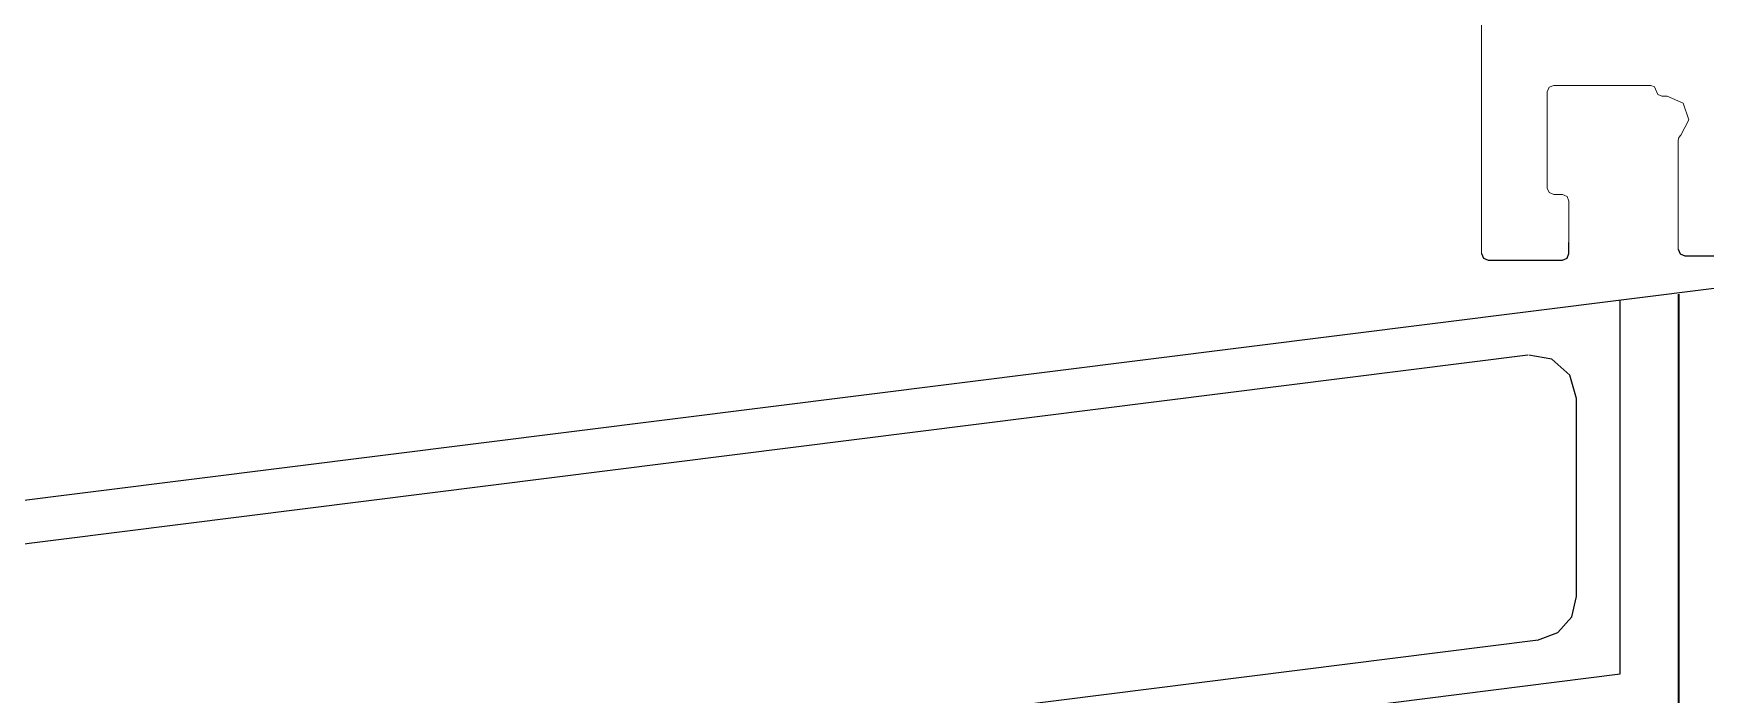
# Model space of a CAD drawing. Header units: millimetres. Extents: x 3755 to 5685, y 4194 to 7013.
# Drawn here: x 4833.3 to 4986.5, y 5359.1 to 5419.6 of the extents above; entities that cross this region are included whole.
import ezdxf

# ---------------------------------------------------------------- set-up
doc = ezdxf.new("R2010")
doc.units = ezdxf.units.MM
for name, color, linetype, lineweight in [('Xella 025', 7, 'Continuous', 25), ('Xella 035', 7, 'Continuous', 35), ('Xella-Schraff', 7, 'Continuous', 13)]:
    doc.layers.add(name, color=color, linetype=linetype, lineweight=lineweight)

msp = doc.modelspace()

# ---------------------------------------------------------------- linework, layer by layer
at = {"layer": 'Xella 025', "linetype": 'Continuous', "lineweight": 15}
msp.add_line((4965.99, 5399.45), (4965.99, 5656.94), dxfattribs=at)
at = {"layer": 'Xella 025'}
for p, q in [((4965.99, 5399.45), (4966.16, 5399.03)), ((4973.81, 5399.03), (4973.99, 5399.45)), ((4973.99, 5399.45), (4973.99, 5400.45)), ((4983.99, 5399.85), (4984.16, 5399.43)), ((4984.16, 5399.43), (4984.59, 5399.25)), ((4984.59, 5399.25), (4993.11, 5399.25)), ((4966.16, 5399.03), (4966.59, 5398.85)), ((4966.59, 5398.85), (4973.39, 5398.85)), ((4973.39, 5398.85), (4973.81, 5399.03)), ((4757.81, 5367.5), (4988.02, 5396.38)), ((4978.69, 5360.96), (4978.69, 5395.21)), ((4970.21, 5390.15), (4758.29, 5363.53)), ((4972.41, 5389.79), (4970.32, 5390.14)), ((4974.07, 5388.31), (4972.41, 5389.79)), ((4974.69, 5386.17), (4974.07, 5388.31)), ((4974.69, 5368.04), (4974.69, 5386.17)), ((4974.24, 5366.18), (4974.69, 5368.04)), ((4972.97, 5364.75), (4974.24, 5366.18)), ((4739.99, 5335.08), (4971.18, 5364.07)), ((4971.1, 5364.06), (4972.97, 5364.75)), ((4746.67, 5331.79), (4978.69, 5360.96))]:
    msp.add_line(p, q, dxfattribs=at)
at = {"layer": 'Xella 025', "linetype": 'Continuous', "lineweight": 15, "flags": 128}
msp.add_lwpolyline([(4973.99, 5400.45), (4973.99, 5404.25), (4973.81, 5404.68), (4973.39, 5404.85), (4972.59, 5404.85), (4972.16, 5405.03), (4971.99, 5405.45), (4971.99, 5414.25), (4972.16, 5414.68), (4972.59, 5414.85), (4981.48, 5414.85), (4981.83, 5414.71), (4982.13, 5414), (4982.48, 5413.85), (4982.99, 5413.85), (4984.46, 5413.21), (4984.98, 5411.69), (4984.22, 5410.28), (4984.05, 5410.07), (4983.99, 5409.8), (4983.99, 5399.85)], dxfattribs=at)
at = {"layer": 'Xella 035'}
msp.add_line((4984.02, 5395.72), (4984.02, 5309.49), dxfattribs=at)
at = {"layer": 'Xella-Schraff'}
msp.add_circle((5087, 5322.63), 355.54, dxfattribs=at)

doc.saveas('drawing.dxf')
